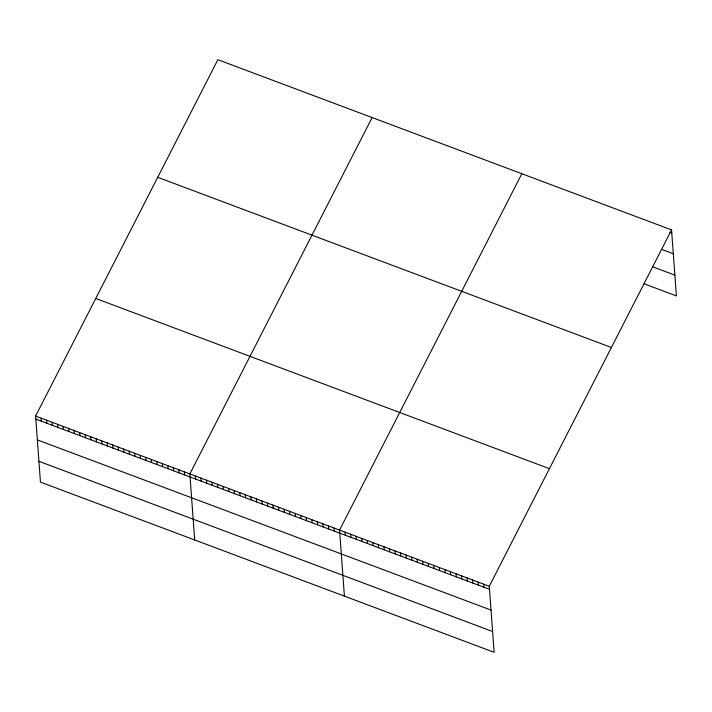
<?xml version="1.0" encoding="UTF-8"?>
<svg xmlns="http://www.w3.org/2000/svg" width="712" height="712" viewBox="0 0 712 712"><rect width="100%" height="100%" fill="white"/><g stroke="black" fill="none" stroke-linecap="round" stroke-linejoin="round"><path stroke-width="1.07" d="M671.549 229.896L489.278 586.261L494.128 652.299L40.451 482.104L35.6 416.075L217.872 59.701L671.549 229.896L676.4 295.925L644.057 283.794M372.127 117.569L189.846 473.934L194.696 539.972M521.834 173.737L339.562 530.102L344.412 596.131M669.93 232.245L671.772 232.94M662.213 249.565L673.303 253.73M652.69 266.822L674.869 275.143M157.726 177.306L611.403 347.5M95.746 298.47L549.424 468.665M35.6 416.075L489.278 586.261M35.822 419.119L489.5 589.313M37.353 439.9L491.031 610.095M38.92 461.314L492.597 631.508M483.733 584.187L483.955 587.231M478.188 582.104L478.411 585.148M472.643 580.022L472.866 583.066M467.099 577.948L467.321 580.992M461.554 575.866L461.777 578.909M456.009 573.783L456.232 576.827M450.465 571.7L450.687 574.753M444.92 569.627L445.142 572.671M439.375 567.544L439.598 570.588M433.83 565.462L434.053 568.505M428.286 563.388L428.508 566.432M422.741 561.305L422.964 564.349M417.196 559.223L417.419 562.266M411.652 557.14L411.874 560.184M406.098 555.066L406.329 558.11M400.553 552.984L400.785 556.028M395.009 550.901L395.24 553.945M389.464 548.818L389.695 551.871M383.919 546.745L384.151 549.789M378.375 544.662L378.597 547.706M372.83 542.58L373.052 545.623M367.285 540.506L367.508 543.55M361.74 538.423L361.963 541.467M356.196 536.341L356.418 539.385M350.651 534.258L350.874 537.311M345.106 532.184L345.329 535.228M334.017 528.019L334.24 531.063M328.472 525.946L328.695 528.989M322.928 523.863L323.15 526.907M317.383 521.78L317.605 524.824M311.838 519.698L312.061 522.741M306.293 517.624L306.516 520.668M300.749 515.541L300.971 518.585M295.204 513.459L295.427 516.503M289.659 511.376L289.882 514.429M284.115 509.303L284.337 512.346M278.57 507.22L278.793 510.264M273.025 505.137L273.248 508.181M267.481 503.064L267.703 506.107M261.936 500.981L262.158 504.025M256.391 498.898L256.614 501.942M250.847 496.816L251.069 499.868M245.302 494.742L245.524 497.786M239.757 492.659L239.98 495.703M234.212 490.577L234.435 493.621M228.668 488.503L228.89 491.547M223.123 486.421L223.345 489.464M217.578 484.338L217.801 487.382M212.034 482.255L212.256 485.299M206.489 480.182L206.711 483.226M200.944 478.099L201.167 481.143M195.391 476.017L195.622 479.06M184.337 471.869L184.568 474.913M178.828 469.804L179.059 472.848M173.328 467.739L173.55 470.783M167.818 465.675L168.041 468.719M162.309 463.601L162.532 466.654M156.8 461.536L157.023 464.58M151.291 459.471L151.514 462.515M145.782 457.407L146.005 460.45M140.273 455.342L140.495 458.386M134.764 453.268L134.986 456.321M129.255 451.203L129.477 454.247M123.746 449.138L123.968 452.182M118.236 447.074L118.459 450.118M112.727 445.009L112.95 448.053M107.218 442.935L107.441 445.988M101.709 440.87L101.932 443.914M96.2 438.806L96.423 441.849M90.691 436.741L90.914 439.785M85.182 434.676L85.404 437.72M79.673 432.602L79.895 435.646M74.164 430.538L74.386 433.581M68.655 428.473L68.877 431.517M63.146 426.408L63.368 429.452M57.636 424.343L57.859 427.387M52.127 422.269L52.35 425.313M46.618 420.205L46.841 423.248M41.109 418.14L41.332 421.184"/></g></svg>
